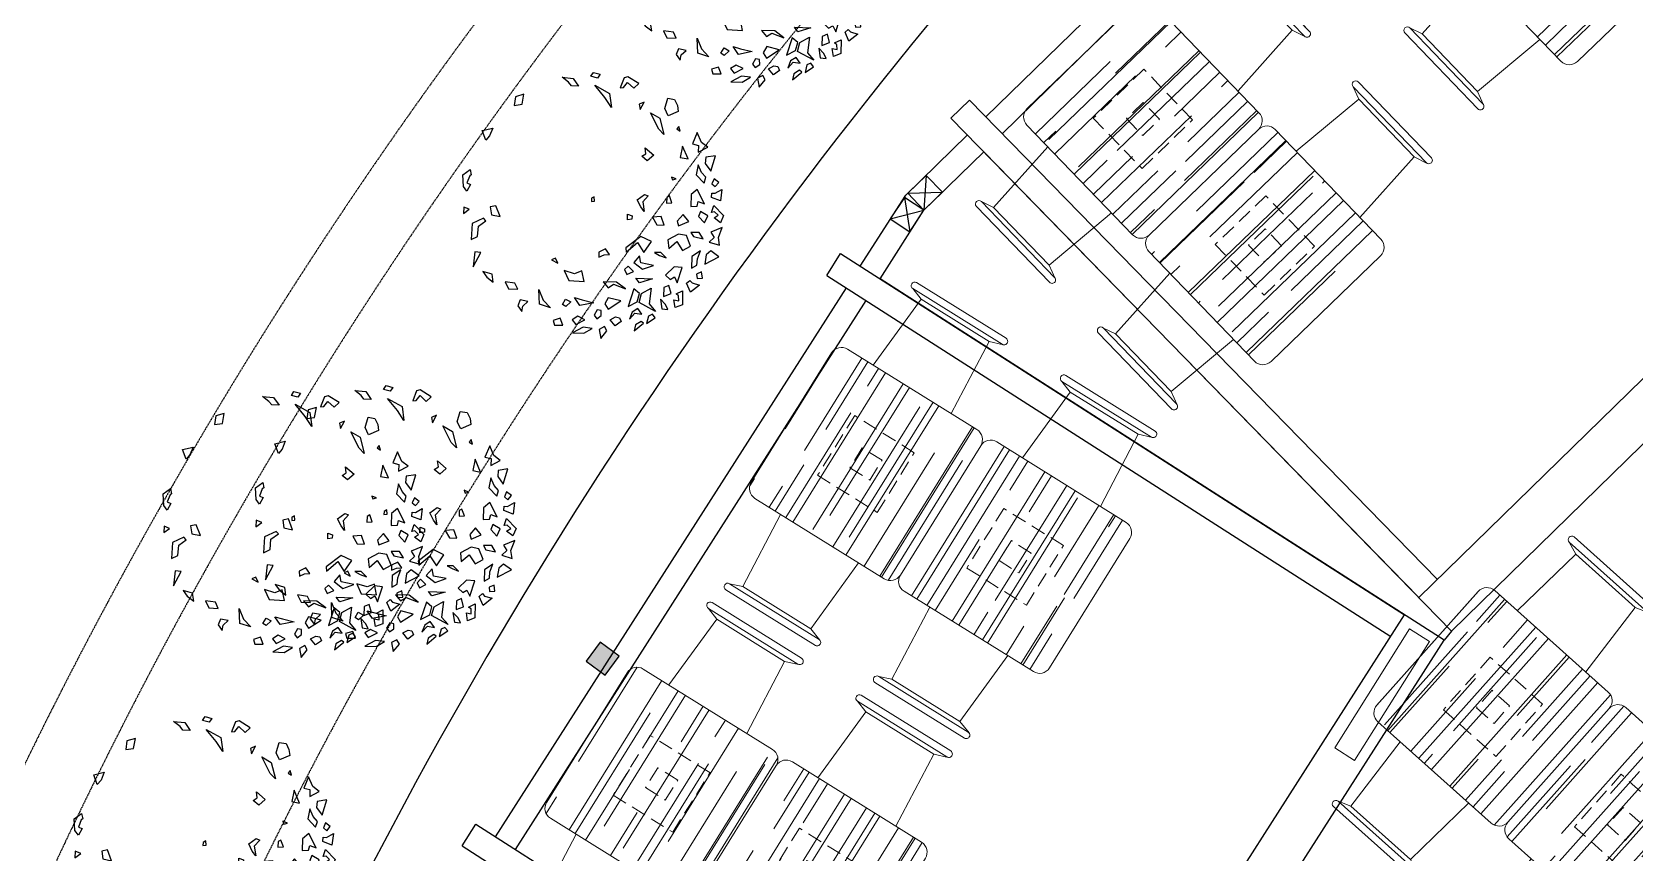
# Model space of a CAD drawing. Header units: millimetres. Extents: x 0 to 45949, y -31098 to 10954.
# Drawn here: x 25304 to 25989, y -6381 to -6030 of the extents above; entities that cross this region are included whole.
import ezdxf
from ezdxf import colors
from ezdxf.entities.mleader import LeaderData, LeaderLine
from ezdxf.enums import TextEntityAlignment as Align
from ezdxf.math import Vec2, Vec3

# ---------------------------------------------------------------- set-up
doc = ezdxf.new("R2010")
doc.units = ezdxf.units.MM
for name, pattern in [('14.022_PLAN_+56.00$0$14.022_A KATLAR$0$DASHED2', [0.375, 0.25, -0.125]), ('14.022_PLAN_+56.00$0$14.022_A KATLAR$0$MITTELLINIE', [0.6000000000000001, 0.5, -0.05, 0, -0.05]), ('ACAD_ISO02W100', [15, 12, -3]), ('FP-M3-B5-GF$0$FP-M3-B5-GF$0$HIDDEN', [9.524999999999995, 6.349999999999998, -3.174999999999998]), ('HIDDEN', [0.38, 0.25, -0.13])]:
    doc.linetypes.add(name, pattern=pattern)
for name, color, linetype in [('14.022_PLAN_+56.00$0$14.022_A KATLAR$0$3-0PN-GLS', 252, 'Continuous'), ('14.022_PLAN_+56.00$0$14.022_A KATLAR$0$Duenn', 252, 'Continuous'), ('14.022_PLAN_+56.00$0$14.022_A KATLAR$0$KAYAR-KAPI-CAM-İZİ', 130, '14.022_PLAN_+56.00$0$14.022_A KATLAR$0$DASHED2'), ('14.022_PLAN_+56.00$0$14.022_A KATLAR$0$Mittellinie', 252, '14.022_PLAN_+56.00$0$14.022_A KATLAR$0$MITTELLINIE'), ('a-pergole-ölçü', 7, 'Continuous'), ('A_IZ_BETONARME', 252, 'HIDDEN'), ('A_ser_olcu', 252, 'Continuous'), ('A绿-1', 94, 'Continuous'), ('TARAMA', 252, 'Continuous')]:
    doc.layers.add(name, color=color, linetype=linetype)
doc.layers.add('A_ALAN_BRUT', color=252, linetype='Continuous', lineweight=9)
doc.layers.add('MOBİLYA TEFRİŞ', color=35, linetype='Continuous', lineweight=15)
doc.styles.get("Standard").update_dxf_attribs({"font": 'arial.ttf'})

# ---------------------------------------------------------------- blocks, each defined once
blk = doc.blocks.new('971')
at = {"layer": '14.022_PLAN_+56.00$0$14.022_A KATLAR$0$3-0PN-GLS'}
blk.add_lwpolyline([(76661.80623069407, 17776.00557692619, -0.3320587523169231), (76661.8541650706, 17776.04135788766), (76758.40404545276, 17776.04134474825, -0.3320587523168907), (76758.45198153843, 17776.00556607669, -0.1451998767449979), (76758.45205626002, 17772.87712571057, -0.3320587523168909), (76758.40412188355, 17772.84134474917), (76661.85424150129, 17772.84135788853, -0.3320587523169245), (76661.8063054156, 17772.87713656012, -0.145199876744998)], format="xyb", close=True, dxfattribs=at)
at = {"layer": '14.022_PLAN_+56.00$0$14.022_A KATLAR$0$Duenn'}
for p, q in [((76662.02910526154, 17776.041362066), (76662.02918169231, 17772.84136206693)), ((76758.2291816925, 17772.84134057079), (76758.22910526172, 17776.04134056988))]:
    blk.add_line(p, q, dxfattribs=at)
at = {"layer": '14.022_PLAN_+56.00$0$14.022_A KATLAR$0$KAYAR-KAPI-CAM-İZİ', "lineweight": 25}
blk.add_point((76662.02914349886, 17774.44862895447), dxfattribs=at)
at = {"layer": '14.022_PLAN_+56.00$0$14.022_A KATLAR$0$Mittellinie'}
blk.add_line((76661.57914347707, 17774.4413513184), (76758.67914347707, 17774.44135131842), dxfattribs=at)
for centre in [(76668.07914347528, 17774.44150656839), (76752.17914347889, 17774.44119606844)]:
    blk.add_circle(centre, 0.45, dxfattribs=at)
blk = doc.blocks.new('taşıycı ayak')
at = {"layer": 'A_ser_olcu', "true_color": 0x1678d4}
h = blk.add_hatch(color=152, dxfattribs=at)
h.dxf.hatch_style = 1
h.paths.add_polyline_path([(102250.7451324561, 58995.88648144994), (102250.7451324561, 58985.88648144994), (102260.7451324561, 58985.88648144994), (102260.7451324561, 58995.88648144994)])
at = {"layer": 'A_ser_olcu', "color": 152, "true_color": 0x1678d4}
blk.add_lwpolyline([(102250.7451324561, 58995.88648144994), (102250.7451324561, 58985.88648144994), (102260.7451324561, 58985.88648144994), (102260.7451324561, 58995.88648144994)], close=True, dxfattribs=at)
blk = doc.blocks.new('xcvb')
at = {"layer": 'MOBİLYA TEFRİŞ', "linetype": 'Continuous'}
h = blk.add_hatch(dxfattribs=at)
h.set_pattern_fill('AR-RROOF', color=256, scale=0.7, angle=90)
h.set_pattern_definition([(90, (0, 0), (-17.77999999999999, 39.116), [266.7, -35.56, 88.89999999999999, -17.78]), (90, (-8.889999999999997, 23.6474), (-23.6474, -17.78), [53.34, -5.867399999999999, 106.68, -13.335]), (90, (-15.113, 8.89), (-11.91259999999999, 92.456), [142.24, -24.892, 71.11999999999999, -17.78])])
edge = h.paths.add_edge_path()
edge.add_arc((12122.84749945183, 1624.038697457756), 5, 180, 270)
edge.add_line((12122.84749945183, 1619.038697457756), (12187.84749945183, 1619.038697457756))
edge.add_arc((12187.84749945183, 1624.038697457756), 5, 270, 360)
edge.add_line((12192.84749945183, 1624.038697457756), (12192.84749945183, 1689.038697457756))
edge.add_arc((12187.84749945183, 1689.038697457756), 5, 0, 90)
edge.add_line((12187.84749945183, 1694.038697457756), (12122.84749945183, 1694.038697457756))
edge.add_arc((12122.84749945183, 1689.038697457756), 5, 90, 180)
edge.add_line((12117.84749945183, 1689.038697457756), (12117.84749945183, 1624.038697457756))
at = {"color": 252, "linetype": 'FP-M3-B5-GF$0$FP-M3-B5-GF$0$HIDDEN'}
for points in [[(12140.36154391376, 1641.538697457756), (12170.36154391376, 1641.538697457756), (12170.36154391376, 1671.538697457756), (12140.36154391376, 1671.538697457756)], [(12150.38027425037, 1651.548073594488), (12160.38027425037, 1651.548073594488), (12160.38027425037, 1661.548073594488), (12150.38027425037, 1661.548073594488)]]:
    blk.add_lwpolyline(points, close=True, dxfattribs=at)
at = {"layer": 'MOBİLYA TEFRİŞ'}
blk.add_lwpolyline([(12117.84749945183, 1624.038697457756, 0.414213562373095), (12122.84749945183, 1619.038697457756), (12187.84749945183, 1619.038697457756, 0.414213562373095), (12192.84749945183, 1624.038697457756), (12192.84749945183, 1689.038697457756, 0.414213562373095), (12187.84749945183, 1694.038697457756), (12122.84749945183, 1694.038697457756, 0.414213562373095), (12117.84749945183, 1689.038697457756)], format="xyb", close=True, dxfattribs=at)
blk = doc.blocks.new('MEŞE+GİYDİRME 75')
at = {"layer": 'MOBİLYA TEFRİŞ', "color": 252}
for p, q in [((19577.7277836683, 2823.686017501672), (19532.7277836683, 2823.686017501672)), ((19532.7277836683, 2823.686017501672), (19577.7277836683, 2823.686017501672)), ((19532.7277836683, 2820.686017501672), (19577.7277836683, 2820.686017501672)), ((19532.7277836683, 2820.686017501672), (19532.7277836683, 2820.686017501672)), ((19538.15904967556, 2818.686017501672), (19532.7277836683, 2820.686017501672)), ((19535.62097111194, 2784.051445854664), (19538.15904967556, 2818.686017501672)), ((19538.15904967556, 2818.686017501672), (19572.29651766103, 2818.686017501672)), ((19572.29651766103, 2818.686017501672), (19578.22540038054, 2820.770963577717)), ((19574.83459622466, 2784.051445854665), (19572.29651766103, 2818.686017501672)), ((19535.62097111194, 2709.051445854665), (19538.15904967556, 2674.416874207657)), ((19574.83459622466, 2709.051445854665), (19572.29651766103, 2674.416874207657)), ((19538.15904967556, 2674.416874207657), (19532.7277836683, 2672.416874207657)), ((19532.7277836683, 2672.416874207657), (19577.7277836683, 2672.416874207657)), ((19532.7277836683, 2672.416874207657), (19532.7277836683, 2672.416874207657)), ((19538.15904967556, 2674.416874207657), (19572.29651766103, 2674.416874207657)), ((19572.29651766103, 2674.416874207657), (19578.22540038054, 2672.331928131612)), ((19577.7277836683, 2669.416874207657), (19532.7277836683, 2669.416874207657)), ((19532.7277836683, 2669.416874207657), (19577.7277836683, 2669.416874207657))]:
    blk.add_line(p, q, dxfattribs=at)
for centre, start, end in [((19532.7277836683, 2822.186017501672), 90, 270), ((19577.7277836683, 2822.186017501672), 270, 90), ((19532.7277836683, 2670.916874207657), 90, 270), ((19577.7277836683, 2670.916874207657), 270, 90)]:
    blk.add_arc(centre, 1.5, start, end, dxfattribs=at)
at = {"color": 1, "linetype": 'ACAD_ISO02W100', "lineweight": 100}
blk.add_blockref('xcvb', (7399.88028421647, 1090.012748396909), dxfattribs=at)
blk = doc.blocks.new('_TagSlot')
at = {"color": 0, "linetype": 'ByBlock', "lineweight": -2, "transparency": 16777216}
for p, q in [((-4, 4), (4, 4)), ((-4, -4), (4, -4))]:
    blk.add_line(p, q, dxfattribs=at)
for centre, start, end in [((-4, 0), 90, 270), ((4, 0), 270, 90)]:
    blk.add_arc(centre, 4, start, end, dxfattribs=at)
at = {"layer": 'MOBİLYA TEFRİŞ', "color": 0, "transparency": 16777216}
blk.add_attdef('TAGNUMBER', text='', height=3, dxfattribs=at).set_placement((0, -1.5), align=Align.CENTER)
blk = doc.blocks.new('fdg')
at = {"layer": 'a-pergole-ölçü', "color": 1}
for p, q in [((30714.28913949756, -11819.49125149122, 0.7000000216066834), (30714.28913949756, -11829.49125149123, 0.7000000216066834)), ((30725.28913949755, -11819.49125149122, 0.7000000216066834), (30714.28913949756, -11819.49125149122, 0.7000000216066834)), ((30725.28913949755, -11819.49125149122, 0.7000000216066834), (30714.28913949756, -11829.49125149123, 0.7000000216066834)), ((30714.28913949756, -11819.49125149122, 0.7000000216066834), (30725.28913949756, -11829.49125149122, 0.7000000216066834)), ((30725.28913949756, -11829.49125149122, 0.7000000216066834), (30725.28913949755, -11819.49125149122, 0.7000000216066834)), ((30714.28913949756, -11829.49125149123, 0.7000000216066834), (30725.28913949756, -11829.49125149122, 0.7000000216066834))]:
    blk.add_line(p, q, dxfattribs=at)
blk = doc.blocks.new('011')
at = {"layer": 'A绿-1', "color": 0}
for p, q in [((-5.440842659852933, 991.1887462901577), (15.04766537802061, 1022.121990965057)), ((15.04766537802061, 1022.121990965057), (67.76774634054163, 1007.897978992623)), ((-233.4399849270121, 983.3385487060259), (-145.2215263192193, 974.6547489183504)), ((-182.3531852353481, 943.765363077815), (-233.4399849270121, 983.3385487060259)), ((-160.1282021785155, 915.5366029160796), (-182.3531852353481, 943.765363077815)), ((-102.9837694318849, 912.5689595050972), (-160.1282021785155, 915.5366029160796)), ((-145.2215263192193, 974.6547489183504), (-102.9837694318849, 912.5689595050972)), ((47.27917163376696, 976.9645646995705), (-5.440842659852933, 991.1887462901577)), ((25.15727937576594, 920.6823826559521), (141.1829252006137, 855.5849709932008)), ((104.0513341316837, 824.695558485073), (25.15727937576594, 920.6823826559521)), ((67.76774634054163, 1007.897978992623), (47.27917163376696, 976.9645646995705)), ((256.4231476786081, 979.2304716446815), (225.4524851836031, 900.4353828600033)), ((225.4524851836031, 900.4353828600033), (251.5229695754242, 903.1836695389502)), ((251.5229695754242, 903.1836695389502), (283.6514856248978, 942.5373417631417)), ((284.7058412969927, 987.6070274134618), (256.4231476786081, 979.2304716446815)), ((283.6514856248978, 942.5373417631417), (332.5262275681016, 897.3360233287312)), ((371.8699091307935, 933.8537515949429), (284.7058412969927, 987.6070274134618)), ((332.5262275681016, 897.3360233287312), (371.8699091307935, 933.8537515949429)), ((-602.1712792683975, 829.3738058972085), (-612.0744391009794, 761.7912268396176)), ((-612.0744391009794, 761.7912268396176), (-550.5058241885272, 770.0800186590495)), ((-536.1780762847629, 848.9190692272896), (-602.1712792683975, 829.3738058972085)), ((-550.5058241885272, 770.0800186590495), (-536.1780762847629, 848.9190692272896)), ((156.2956752803875, 745.6810789671945), (104.0513341316837, 824.695558485073)), ((141.1829252006137, 855.5849709932008), (156.2956752803875, 745.6810789671945)), ((414.2111650788574, 787.2566636851479), (374.2881326935021, 770.4598103715834)), ((374.2881326935021, 770.4598103715834), (382.661507959303, 728.182309848271)), ((382.661507959303, 728.182309848271), (414.2111650788574, 787.2566636851479)), ((577.374584756908, 736.1203280503687), (601.1300308532082, 817.7513807937066)), ((601.1300308532082, 817.7513807937066), (656.0620847551618, 809.1555349618575)), ((656.0620847551618, 809.1555349618575), (678.8660624365439, 761.2060398522663)), ((678.8660624365439, 761.2060398522663), (685.0268892395543, 713.3004035770828)), ((464.2432359384838, 702.61393907827), (539.1886391942389, 660.1610336061858)), ((529.8641347498051, 572.857852938665), (464.2432359384838, 702.61393907827)), ((539.1886391942389, 660.1610336061858), (571.5234058669885, 530.4925984663932)), ((605.1816725596436, 679.7063636052262), (577.374584756908, 736.1203280503687)), ((685.0268892395543, 713.3004035770828), (605.1816725596436, 679.7063636052262)), ((-865.3590016500675, 562.4499127148192), (-782.7228640745743, 581.9512651467703)), ((-836.9730688402778, 486.3153308762703), (-865.3590016500675, 562.4499127148192)), ((-807.0569388914737, 520.0408818606229), (-836.9730688402778, 486.3153308762703)), ((-782.7228640745743, 581.9512651467703), (-807.0569388914737, 520.0408818606229)), ((571.5234058669885, 530.4925984663932), (529.8641347498051, 572.857852938665)), ((688.4999422268593, 594.9761576166966), (672.4357193040196, 575.299111885095)), ((672.4357193040196, 575.299111885095), (699.0852904320345, 558.3268232340051)), ((699.0852904320345, 558.3268232340051), (688.4999422268593, 594.9761576166966)), ((834.4340150886565, 546.0302110078519), (797.0371765935561, 457.1756295871528)), ((868.2510056218598, 468.4137482557562), (834.4340150886565, 546.0302110078519)), ((422.4179451959208, 426.6557233830717), (490.7265511541045, 367.3180773105632)), ((428.5791112352745, 378.7499537699769), (422.4179451959208, 426.6557233830717)), ((719.2014276286936, 439.958548821116), (700.4493946098373, 349.8632993095307)), ((762.5971737648943, 338.4312895121511), (719.2014276286936, 439.958548821116)), ((797.0371765935561, 457.1756295871528), (844.6525115933619, 444.9388637827651)), ((844.6525115933619, 444.9388637827651), (842.6540048587485, 391.2968664445361)), ((842.6540048587485, 391.2968664445361), (918.4204725606251, 430.9043880565368)), ((918.4204725606251, 430.9043880565368), (868.2510056218598, 468.4137482557562)), ((-1019.157868248527, 213.5437860881575), (-960.9589792373008, 255.6459846118087)), ((-960.9589792373008, 255.6459846118087), (-952.585943207785, 213.3686174264512)), ((395.8716344849672, 359.1170031598922), (428.5791112352745, 378.7499537699769)), ((439.743114828656, 322.3800177774028), (395.8716344849672, 359.1170031598922)), ((490.7265511541045, 367.3180773105632), (439.743114828656, 322.3800177774028)), ((700.4493946098373, 349.8632993095307), (762.5971737648943, 338.4312895121511)), ((843.3488770733238, 292.6532480830865), (827.2748887966736, 213.0890737022019)), ((869.9195774163236, 231.66930636693), (843.3488770733238, 292.6532480830865)), ((902.3462479969603, 351.3401107264508), (897.9323111988488, 303.2422870668634)), ((897.9323111988488, 303.2422870668634), (941.133339775668, 242.9072554174272)), ((978.8921690443531, 362.8035186201087), (902.3462479969603, 351.3401107264508)), ((941.133339775668, 242.9072554174272), (978.8921690443531, 362.8035186201087)), ((-1014.051600659266, 120.5685441653986), (-1019.157868248527, 213.5437860881575)), ((-957.485926250054, 137.3217386514225), (-986.8232711938326, 83.87541761730608)), ((-964.2258143465151, 204.9479402563011), (-986.347639935615, 148.6659278308362)), ((-986.347639935615, 148.6659278308362), (-957.485926250054, 137.3217386514225)), ((-952.585943207785, 213.3686174264512), (-964.2258143465151, 204.9479402563011)), ((667.3697166364291, 180.9287629426472), (631.2924473158782, 195.1090494186283)), ((631.2924473158782, 195.1090494186283), (639.086827957246, 172.552283843168)), ((639.086827957246, 172.552283843168), (667.3697166364291, 180.9287629426472)), ((827.2748887966736, 213.0890737022019), (889.5214334920165, 147.8596569203219)), ((903.4586857326212, 193.5104605775705), (869.9195774163236, 231.66930636693)), ((889.5214334920165, 147.8596569203219), (903.4586857326212, 193.5104605775705)), ((967.7040401186096, 181.9233137012343), (951.3514607638353, 141.8164474355217)), ((951.3514607638353, 141.8164474355217), (977.6437396468245, 120.2897471655378)), ((1005.934422315273, 152.4052805208994), (967.7040401186096, 181.9233137012343)), ((977.6437396468245, 120.2897471655378), (1005.934422315273, 152.4052805208994)), ((-986.8232711938326, 83.87541761730608), (-1014.051600659266, 120.5685441653986)), ((-0.9359253415022977, 27.75362535876775), (-2.569464667758439, 2.404592296959891)), ((-2.569464667758439, 2.404592296959891), (23.50116154295392, 5.153214878770086)), ((20.13149555062409, 38.96622597266105), (-0.9359253415022977, 27.75362535876775)), ((23.50116154295392, 5.153214878770086), (20.13149555062409, 38.96622597266105)), ((360.7862681191182, 15.5321799546), (418.9851371296099, 57.63432759283023)), ((388.5932816403219, -40.88147526765533), (360.7862681191182, 15.5321799546)), ((447.8468508151709, 46.29013841341293), (404.0785842202022, -1.484003811085131)), ((418.9851371296099, 57.63432759283023), (447.8468508151709, 46.29013841341293)), ((593.2097755040159, 34.63878002378624), (592.1552496246877, -10.43074081470331)), ((614.2771285489434, 45.85140730526837), (593.2097755040159, 34.63878002378624)), ((634.868877003144, -7.726407779533474), (614.2771285489434, 45.85140730526837)), ((785.6034271827084, 56.40781161170162), (783.8833285743021, -36.69146109635403)), ((835.2166571135749, 97.81347943953006), (785.6034271827084, 56.40781161170162)), ((833.7746170070604, -34.74345993838506), (843.0194509875146, 2.266608849153272)), ((893.0497071963619, -15.51413062696156), (835.2166571135749, 97.81347943953006)), ((843.0194509875146, 2.266608849153272), (893.0497071963619, -15.51413062696156)), ((947.3544472945505, 34.53245275904555), (949.4918618031661, 68.44555680687336)), ((1018.846328157873, 6.312887796018913), (947.3544472945505, 34.53245275904555)), ((949.4918618031661, 68.44555680687336), (975.6453358613071, 66.64751354019972)), ((975.6453358613071, 66.64751354019972), (1030.089559256914, 96.96517324708111)), ((1030.089559256914, 96.96517324708111), (1018.846328157873, 6.312887796018913)), ((-1011.632937267714, -42.8253741115077), (-1014.899705707969, -93.52324884891277)), ((-1014.899705707969, -93.52324884891277), (-968.3404515484581, -59.8416245461558)), ((-968.3404515484581, -59.8416245461558), (-1011.632937267714, -42.8253741115077)), ((-757.5632184970309, -32.22673023065727), (-802.4891551053734, -40.55958678285242)), ((-802.4891551053734, -40.55958678285242), (-793.5371244513663, -102.5576889160511)), ((-793.5371244513663, -102.5576889160511), (-724.1738926104154, -116.8255597228926)), ((-724.1738926104154, -116.8255597228926), (-757.5632184970309, -32.22673023065727)), ((282.2017655831878, -142.014206627653), (283.2563981328276, -96.94441440010269)), ((283.2563981328276, -96.94441440010269), (319.3336674533784, -111.1247008760838)), ((319.3336674533784, -111.1247008760838), (317.7000602799235, -136.473707270361)), ((415.8215557705262, -77.57474259881565), (388.5932816403219, -40.88147526765533)), ((404.0785842202022, -1.484003811085131), (415.8215557705262, -77.57474259881565)), ((550.1235676648794, -117.3671072011275), (481.3393437822233, -122.8199374185351)), ((481.3393437822233, -122.8199374185351), (516.3620805565151, -182.0697616948346)), ((573.5065333038219, -185.0373542203888), (550.1235676648794, -117.3671072011275)), ((592.1552496246877, -10.43074081470331), (634.868877003144, -7.726407779533474)), ((723.1906026948709, -100.921199479686), (677.210079259472, -154.3232337238951)), ((767.6405828091083, -157.3786841833498), (723.1906026948709, -100.921199479686)), ((783.8833285743021, -36.69146109635403), (833.7746170070604, -34.74345993838506)), ((860.2058836667566, -75.9988499570245), (843.8533509802073, -116.1055974900519)), ((843.8533509802073, -116.1055974900519), (891.7465452504694, -167.7995404282447)), ((917.4827367429389, -110.4113302255646), (860.2058836667566, -75.9988499570245)), ((891.7465452504694, -167.7995404282447), (917.4827367429389, -110.4113302255646)), ((948.1886531890486, -83.83997172714953), (966.8174985455116, -29.54853968424868)), ((971.9267667985405, -80.09416241131112), (948.1886531890486, -83.83997172714953)), ((966.8174985455116, -29.54853968424868), (1043.418335093127, -108.313526189173)), ((967.5123240918037, -128.1922767783799), (1000.634589082096, -107.1647480091051)), ((1000.634589082096, -107.1647480091051), (971.9267667985405, -80.09416241131112)), ((1043.418335093127, -108.313526189173), (1017.681980649417, -165.701652761134)), ((-946.0122747434652, -172.5815632003141), (-954.1787899389747, -299.3262137635393)), ((-854.5271506446297, -130.5672519635737), (-946.0122747434652, -172.5815632003141)), ((-902.6165952761658, -274.1089921273742), (-895.5044030073914, -192.433844262574)), ((-895.5044030073914, -192.433844262574), (-837.3054110470111, -150.331882026032)), ((-837.3054110470111, -150.331882026032), (-854.5271506446297, -130.5672519635737)), ((317.7000602799235, -136.473707270361), (282.2017655831878, -142.014206627653)), ((516.3620805565151, -182.0697616948346), (573.5065333038219, -185.0373542203888)), ((677.210079259472, -154.3232337238951), (687.7955617482658, -190.97272467312)), ((687.7955617482658, -190.97272467312), (767.6405828091083, -157.3786841833498)), ((784.3867438168963, -241.9336904610464), (804.3997339336784, -275.7906676488419)), ((850.9589480918366, -242.109145116985), (784.3867438168963, -241.9336904610464)), ((880.9783251238405, -292.8946369305413), (850.9589480918366, -242.109145116985)), ((1032.874297839648, -203.1499949530844), (943.6015245844028, -239.5361750086413)), ((943.6015245844028, -239.5361750086413), (968.6178224416799, -281.8576169612934)), ((1017.681980649417, -165.701652761134), (967.5123240918037, -128.1922767783799)), ((1001.903637344658, -281.9450786492453), (1032.874297839648, -203.1499949530844)), ((-954.1787899389747, -299.3262137635393), (-902.6165952761658, -274.1089921273742)), ((108.2868351240177, -372.5518722614506), (56.7245071232901, -397.7694331338644)), ((140.5184443289763, -417.7095348140392), (108.2868351240177, -372.5518722614506)), ((388.3241425484302, -274.6940761655824), (269.7139494012226, -364.5262697285507)), ((269.7139494012226, -364.5262697285507), (273.0837419714662, -398.3395068146201)), ((273.0837419714662, -398.3395068146201), (361.199006831157, -322.5121281099127)), ((361.199006831157, -322.5121281099127), (413.4433535862481, -401.5264140088111)), ((472.6969047604944, -314.3548461246537), (388.3241425484302, -274.6940761655824)), ((413.4433535862481, -401.5264140088111), (472.6969047604944, -314.3548461246537)), ((687.31971125782, -255.7627962360821), (603.0501361269853, -300.6132217312625)), ((603.0501361269853, -300.6132217312625), (609.7899175531347, -368.2396947251545)), ((609.7899175531347, -368.2396947251545), (672.4131650152849, -314.8811106782196)), ((672.4131650152849, -314.8811106782196), (719.6545342114987, -385.4315863957163)), ((749.4674770790734, -267.1948399571047), (687.31971125782, -255.7627962360821)), ((719.6545342114987, -385.4315863957163), (782.8567762981402, -351.7937372965898)), ((782.8567762981402, -351.7937372965898), (749.4674770790734, -267.1948399571047)), ((804.3997339336784, -275.7906676488419), (880.9783251238405, -292.8946369305413)), ((968.6178224416799, -281.8576169612934), (929.273831349099, -318.3750864900176)), ((929.273831349099, -318.3750864900176), (1010.855782281607, -343.9433882344747)), ((1010.855782281607, -343.9433882344747), (1001.903637344658, -281.9450786492453)), ((-925.2140521235415, -395.1815147664202), (-938.3840833456488, -513.4617322742924)), ((-938.3840833456488, -513.4617322742924), (-877.4971479512751, -400.9412270214598)), ((-877.4971479512751, -400.9412270214598), (-925.2140521235415, -395.1815147664202)), ((-286.6182656066376, -444.7540644931323), (-317.1131657194928, -458.7584987803348)), ((-317.1131657194928, -458.7584987803348), (-268.8175473106676, -484.2390315984958)), ((-268.8175473106676, -484.2390315984958), (-286.6182656066376, -444.7540644931323)), ((56.7245071232901, -397.7694331338644), (57.88215713598765, -437.2107696916137)), ((57.88215713598765, -437.2107696916137), (97.80478361604037, -420.4139526582876)), ((97.80478361604037, -420.4139526582876), (140.5184443289763, -417.7095348140392)), ((378.5240068457206, -426.7877670466332), (332.543644361489, -480.189890010126)), ((332.543644361489, -480.189890010126), (403.0645624953322, -533.8995032799794)), ((389.688246726233, -483.1576000900677), (378.5240068457206, -426.7877670466332)), ((490.1251651921193, -503.14149393568), (389.688246726233, -483.1576000900677)), ((403.0645624953322, -533.8995032799794), (490.1251651921193, -503.14149393568)), ((546.5875125153107, -401.8774601935074), (496.6584657855565, -401.7458474101404)), ((496.6584657855565, -401.7458474101404), (537.738742278365, -424.3903669345673)), ((537.738742278365, -424.3903669345673), (588.2469532506657, -444.242781334724)), ((588.2469532506657, -444.242781334724), (546.5875125153107, -401.8774601935074)), ((792.3874556734809, -433.5124580015618), (790.2784401950776, -523.6519055837634)), ((790.2784401950776, -523.6519055837634), (832.4132759016356, -501.2268194606695)), ((860.0138799259439, -388.6181736720318), (792.3874556734809, -433.5124580015618)), ((832.4132759016356, -501.2268194606695), (835.6797717745649, -450.5286417672542)), ((835.6797717745649, -450.5286417672542), (860.0138799259439, -388.6181736720318)), ((906.0975361616584, -419.7269747737701), (893.9820241519483, -492.9376884049743)), ((893.9820241519483, -492.9376884049743), (1005.460862781678, -434.8580514264613)), ((943.2291684102966, -388.8376567804844), (906.0975361616584, -419.7269747737701)), ((1005.460862781678, -434.8580514264613), (943.2291684102966, -388.8376567804844)), ((-786.8602985191974, -573.0186421300314), (-861.2265375323477, -550.2865382746968)), ((-861.2265375323477, -550.2865382746968), (-828.9952675636741, -595.4440674894358)), ((-828.9952675636741, -595.4440674894358), (-777.9081649160362, -635.0169805503465)), ((-777.9081649160362, -635.0169805503465), (-786.8602985191974, -573.0186421300314)), ((-606.4749696254148, -643.9196744962173), (-685.265693760477, -632.4442784386556)), ((-685.265693760477, -632.4442784386556), (-657.4584059508052, -688.8577340293778)), ((-135.5700759008178, -569.1013029438691), (-217.1520062434138, -543.5330484568112)), ((-217.1520062434138, -543.5330484568112), (-181.5504553468782, -622.5034192404673)), ((-181.5504553468782, -622.5034192404673), (-60.04601725685643, -631.2748100258905)), ((-76.79242855223129, -546.7199423172206), (-135.5700759008178, -569.1013029438691)), ((-60.04601725685643, -631.2748100258905), (-76.79242855223129, -546.7199423172206)), ((196.8146024087328, -634.7689045703701), (89.74118960130727, -631.6694787578708)), ((89.74118960130727, -631.6694787578708), (129.1880152049707, -679.6631052691228)), ((288.1967023776961, -508.2434815101151), (260.4928083229461, -536.3406955574465)), ((260.4928083229461, -536.3406955574465), (278.2932033087709, -575.8259272298419)), ((278.2932033087709, -575.8259272298419), (329.855803876766, -550.6086693134857)), ((329.855803876766, -550.6086693134857), (288.1967023776961, -508.2434815101151)), ((350.4477419497562, -604.1865001818078), (481.3795887031592, -610.1655791692137)), ((377.6759017970762, -640.8795600609446), (350.4477419497562, -604.1865001818078)), ((481.3795887031592, -610.1655791692137), (377.6759017970762, -640.8795600609446)), ((652.131104475644, -514.8365596816766), (585.0835118963732, -579.4514953282851)), ((585.0835118963732, -579.4514953282851), (621.739369936171, -613.3525530323168)), ((621.739369936171, -613.3525530323168), (654.4465074501932, -593.7194690842734)), ((716.4910928572062, -520.6403003892301), (652.131104475644, -514.8365596816766)), ((654.4465074501932, -593.7194690842734), (677.2502488444443, -641.6690671430697)), ((677.2502488444443, -641.6690671430697), (716.4910928572062, -520.6403003892301)), ((751.0378991383477, -644.6803997702955), (776.5295839665341, -622.2114548127865)), ((776.5295839665341, -622.2114548127865), (793.7515598512255, -641.9759819260435)), ((869.6478559985408, -554.8483091564813), (829.7252295184298, -571.6451261897964)), ((829.7252295184298, -571.6451261897964), (833.0951917068451, -605.4584299448725)), ((833.0951917068451, -605.4584299448725), (875.8087494705687, -602.7537758135659)), ((875.8087494705687, -602.7537758135659), (869.6478559985408, -554.8483091564813)), ((-657.4584059508052, -688.8577340293778), (-583.6709895874374, -691.8695621772276)), ((-583.6709895874374, -691.8695621772276), (-606.4749696254148, -643.9196744962173)), ((-413.7675461183535, -810.6321527520595), (-417.2405809654738, -692.3081097442591)), ((-417.2405809654738, -692.3081097442591), (-383.8514937225846, -776.9066496142659)), ((-92.546870223945, -819.9300146716705), (-134.7847967293928, -757.844158589458)), ((-134.7847967293928, -757.844158589458), (-74.84932974993717, -774.9042011895508)), ((131.5034848484793, -758.5458450536171), (104.3785187493195, -806.3639636668995)), ((129.1880152049707, -679.6631052691228), (173.5351934759528, -651.6094108199395)), ((229.7285999930464, -784.1579717088716), (131.5034848484793, -758.5458450536171)), ((173.5351934759528, -651.6094108199395), (267.3358901675674, -688.4780756547552)), ((267.3358901675674, -688.4780756547552), (196.8146024087328, -634.7689045703701)), ((333.9076152013731, -688.6537531708709), (288.0306827523164, -826.5669516775924)), ((377.7790955451201, -725.3907385533603), (333.9076152013731, -688.6537531708709)), ((360.6602771282778, -790.1369840273182), (377.7790955451201, -725.3907385533603)), ((375.0912187800859, -795.8091119514975), (394.4219071871485, -725.4344640498603)), ((394.4219071871485, -725.4344640498603), (469.2640500259004, -683.3763606476314)), ((469.2640500259004, -683.3763606476314), (453.8819125264999, -807.285083532388)), ((571.3345889989869, -678.0112141754253), (568.6468818521244, -748.4296542424636)), ((568.6468818521244, -748.4296542424636), (627.4243958627922, -726.0486328521292)), ((611.2572154789814, -661.2143971420992), (571.3345889989869, -678.0112141754253)), ((627.4243958627922, -726.0486328521292), (611.2572154789814, -661.2143971420992)), ((667.9257444000104, -728.9722478105905), (719.4883449680055, -703.7549898942343)), ((687.3600324603613, -743.1087421211269), (667.9257444000104, -728.9722478105905)), ((688.5176824730006, -782.5500786789125), (687.3600324603613, -743.1087421211269)), ((719.4883449680055, -703.7549898942343), (717.9579848778667, -813.6150390863841)), ((781.6358515557949, -715.186696735549), (751.0378991383477, -644.6803997702955)), ((853.6867905435502, -659.036127475294), (781.6358515557949, -715.186696735549)), ((793.7515598512255, -641.9759819260435), (853.6867905435502, -659.036127475294)), ((-566.9246303558466, -776.4242135994828), (-584.6222374987556, -821.4501966997559)), ((-584.6222374987556, -821.4501966997559), (-552.3908160520368, -866.6075896308103)), ((-504.776968755119, -787.8563730143214), (-566.9246303558466, -776.4242135994828)), ((-552.3908160520368, -866.6075896308103), (-544.120702381595, -824.373884994071)), ((-544.120702381595, -824.373884994071), (-504.776968755119, -787.8563730143214)), ((-324.9703303514398, -839.0365941510463), (-413.7675461183535, -810.6321527520595)), ((-383.8514937225846, -776.9066496142659), (-324.9703303514398, -839.0365941510463)), ((-230.6943392812391, -811.1150080058433), (-205.7813461215119, -768.9250555331819)), ((-204.0449377713958, -828.0872299879848), (-230.6943392812391, -811.1150080058433)), ((-205.7813461215119, -768.9250555331819), (-164.7010696287034, -791.5695750576087)), ((-164.7010696287034, -791.5695750576087), (-204.0449377713958, -828.0872299879848)), ((16.15982385439565, -797.680266828429), (-92.546870223945, -819.9300146716705)), ((-74.84932974993717, -774.9042011895508), (16.15982385439565, -797.680266828429)), ((43.96714794426225, -854.0941283243665), (19.05428812239552, -896.2837415607173)), ((75.04107085632859, -859.8100484139541), (43.96714794426225, -854.0941283243665)), ((76.19878753792727, -899.2512153535899), (75.04107085632859, -859.8100484139541)), ((104.3785187493195, -806.3639636668995), (129.3946027079946, -848.6849533996065)), ((129.3946027079946, -848.6849533996065), (229.7285999930464, -784.1579717088716)), ((288.0306827523164, -826.5669516775924), (360.6602771282778, -790.1369840273182)), ((320.2621890081209, -871.7243779431155), (298.1402300811023, -928.0067296048437)), ((298.1402300811023, -928.0067296048437), (341.9083470586338, -880.2324698259581)), ((364.6092339411261, -843.6710227301919), (320.2621890081209, -871.7243779431155)), ((341.9083470586338, -880.2324698259581), (396.8407401969307, -888.8284489957259)), ((396.8407401969307, -888.8284489957259), (364.6092339411261, -843.6710227301919)), ((505.5475009441725, -866.57853153428), (375.0912187800859, -795.8091119514975)), ((453.8819125264999, -807.285083532388), (505.5475009441725, -866.57853153428)), ((584.8138926177635, -813.2638232835307), (543.1546577807167, -770.8989747164742)), ((543.1546577807167, -770.8989747164742), (554.8978256167611, -846.9897123258561)), ((554.8978256167611, -846.9897123258561), (602.6147964579286, -852.7492549627859)), ((602.6147964579286, -852.7492549627859), (584.8138926177635, -813.2638232835307)), ((659.1801679110504, -835.996333044066), (650.2282039260608, -773.9980612927102)), ((650.2282039260608, -773.9980612927102), (688.5176824730006, -782.5500786789125)), ((717.9579848778667, -813.6150390863841), (659.1801679110504, -835.996333044066)), ((-248.8675472937757, -920.9309257963214), (-305.4332386647584, -937.6841136154544)), ((-305.4332386647584, -937.6841136154544), (-294.8478734977543, -974.3334546650331)), ((-294.8478734977543, -974.3334546650331), (-228.2756092207273, -974.5087566646434)), ((-228.2756092207273, -974.5087566646434), (-248.8675472937757, -920.9309257963214)), ((-109.0865243981243, -904.3970617624218), (-153.4336360001471, -932.4505865934552)), ((-153.4336360001471, -932.4505865934552), (-126.2054761528852, -969.143646472643)), ((-68.4820487818215, -991.8320248314667), (-152.7517868638388, -1036.682366695823)), ((-126.2054761528852, -969.143646472643), (-53.57547587173758, -932.7136425420758)), ((-53.57547587173758, -932.7136425420758), (-109.0865243981243, -904.3970617624218)), ((3.093222667404916, -1000.471559879523), (-68.4820487818215, -991.8320248314667)), ((-62.32122197881108, -1039.73766110665), (3.093222667404916, -1000.471559879523)), ((19.05428812239552, -896.2837415607173), (41.27920451032696, -924.5126713406062)), ((41.27920451032696, -924.5126713406062), (76.19878753792727, -899.2512153535899)), ((100.160518181161, -986.6422833080287), (58.02537951857084, -1009.067641998481)), ((58.02537951857084, -1009.067641998481), (71.98075658112066, -1079.530110518037)), ((120.1732920115464, -1020.499312559543), (100.160518181161, -986.6422833080287)), ((146.1407777162385, -933.2399240574232), (188.2755467538373, -910.8150075524827)), ((185.5876033198438, -981.2335505687224), (146.1407777162385, -933.2399240574232)), ((232.1468574794126, -947.5519262659727), (185.5876033198438, -981.2335505687224)), ((188.2755467538373, -910.8150075524827), (219.3494696658454, -916.5309276420703)), ((219.3494696658454, -916.5309276420703), (232.1468574794126, -947.5519262659727)), ((336.5326298089349, -1021.069622527415), (410.7958446920966, -959.2906145592642)), ((347.0145479789353, -973.2078813668741), (336.5326298089349, -1021.069622527415)), ((391.3619321482256, -945.1546594918545), (347.0145479789353, -973.2078813668741)), ((410.7958446920966, -959.2906145592642), (391.3619321482256, -945.1546594918545)), ((449.5608211594517, -903.0524609681597), (434.6544178674812, -962.170909926499)), ((434.6544178674812, -962.170909926499), (502.2810717401444, -917.2765396095856)), ((480.0557494470268, -889.0476461099388), (449.5608211594517, -903.0524609681597)), ((502.2810717401444, -917.2765396095856), (480.0557494470268, -889.0476461099388)), ((-152.7517868638388, -1036.682366695823), (-62.32122197881108, -1039.73766110665)), ((71.98075658112066, -1079.530110518037), (120.1732920115464, -1020.499312559543))]:
    blk.add_line(p, q, dxfattribs=at)
blk = doc.blocks.new('defgbh')
at = {"layer": 'MOBİLYA TEFRİŞ'}
ml = blk.add_multileader_block('Standard', dxfattribs=at)
ml.set_content('_TagSlot', color=30, scale=1.5)
ml.set_attribute('TAGNUMBER', 'MH-20', width=0)
ml.set_leader_properties()
ml.build(insert=Vec2(0, 0))
ml.multileader.update_dxf_attribs({"leader_type": 0})
ctx = ml.context
ctx.base_point, ctx.plane_origin = Vec3(22484.11334566828, 4116.360959247737), Vec3(22496.11334566828, 4116.360959247737)
notes = []
notes.append((ctx, [(0, (0, 0, 0), (0, 0), (1, 0), 1, [])]))
ctx.block.insert = Vec3(22496.11334566828, 4116.360959247737)
for ctx, leaders in notes:
    for number, flags, end, landing, length, lines in leaders:
        leader = LeaderData()
        leader.index, (leader.has_last_leader_line, leader.has_dogleg_vector, leader.attachment_direction) = number, flags
        leader.last_leader_point, leader.dogleg_vector, leader.dogleg_length = Vec3(end), Vec3(landing), length
        for number, points, colour, breaks in lines:
            line = LeaderLine()
            line.index, line.vertices, line.color, line.breaks = number, Vec3.list(points), colors.encode_raw_color(colour), breaks
            leader.lines.append(line)
        ctx.leaders.append(leader)

msp = doc.modelspace()

# ---------------------------------------------------------------- linework, layer by layer
at = {"color": 114, "linetype": 'Continuous', "true_color": 0x139b48}
for p, q in [((25711.64526975852, -6066.349116207972, 0.7000000216066834), (25910.49333103688, -5872.072384390058, 0.7000000216066834)), ((25718.63364140665, -6073.501924167625, 0.7000000216066834), (25917.48170268501, -5879.225192349715, 0.7000000216066834)), ((25696.78880935477, -6066.883517061267, 0.7000000216066834), (25704.6568981104, -6059.196308248329, 0.7000000216066834)), ((25704.65689811038, -6059.196308248322, 0.7000000216066834), (25904.52432724684, -6263.766615894356, 0.7000000216066834)), ((25696.78880935477, -6066.883517061267, 0.7000000216066834), (25896.65623849121, -6271.453824707287, 0.7000000216066834)), ((25643.71645298571, -6133.935888800208, 0.7000000216066834), (25649.64455021138, -6124.669947764172, 0.7000000216066834)), ((25649.64455021138, -6124.669947764176, 0.7000000216066834), (25890.55901714819, -6278.800475630911, 0.7000000216066834)), ((25643.71645298573, -6133.935888800212, 0.7000000216066834), (25884.63091992255, -6288.066416666947, 0.7000000216066834)), ((25502.32085131575, -6373.500668825085, 0.7000000216066834), (25652.14003574575, -6139.325068096243, 0.7000000216066834)), ((25510.74443407577, -6378.889848121122, 0.7000000216066834), (25660.56361850577, -6144.714247392278, 0.7000000216066834)), ((25487.96917133005, -6377.377430565055, 0.7000000216066834), (25493.89726855568, -6368.111489529027, 0.7000000216066834)), ((25493.89726855571, -6368.111489529041, 0.7000000216066834), (25734.81173549264, -6522.242017395876, 0.7000000216066834)), ((25487.96917133007, -6377.377430565071, 0.7000000216066834), (25728.883638267, -6531.50795843191, 0.7000000216066834))]:
    msp.add_line(p, q, dxfattribs=at)
at = {"color": 6, "linetype": 'Continuous'}
for p, q in [((25896.6562384912, -6271.45382470732, 0.7000000216066834), (26111.24047728081, -6061.802675263518, 0.7000000216066834)), ((25910.6329817875, -6285.75944062662, 0.7000000216066834), (26125.21722057701, -6076.108291182818, 0.7000000216066834)), ((25728.883638267, -6531.507958431919, 0.7000000216066834), (25890.55901714819, -6278.800475630918, 0.7000000216066834)), ((25745.7308037871, -6542.28631702402, 0.7000000216066834), (25907.40618266829, -6289.578834223021, 0.7000000216066834))]:
    msp.add_line(p, q, dxfattribs=at)
at = {"color": 251, "true_color": 0x636466}
msp.add_arc((27272.06929115415, -7334.540587023537, 1.113949565478833e-06), 2054.862434885891, 118.4397890390444, 155.1374494297721, dxfattribs=at)
at = {"layer": 'a-pergole-ölçü', "color": 114, "true_color": 0x139b48}
for p in [(25703.7771810029, -6074.036325020914, 0.7000000216066834), (25658.0681329713, -6130.059127060218, 0.7000000216066834)]:
    msp.add_line(p, (25677.46013084491, -6099.748371006715, 0.7000000216066834), dxfattribs=at)
at = {"layer": 'A_ALAN_BRUT', "color": 3}
msp.add_lwpolyline([(25860.67747094225, -6335.603733452392), (25892.64001754381, -6284.825828663537), (25901.10300167527, -6290.152919763828), (25869.14045507375, -6340.930824552657)], close=True, dxfattribs=at)
at = {"layer": 'A_IZ_BETONARME'}
for points in [[(25128.50743414536, -7580.228758265202, -0.2773215266501558), (25865.49151142438, -5644.300862246624)], [(25238.30407175745, -7574.411815693065, -0.01565404014319032), (25232.50816827923, -7535.826379246673, -0.0063783925950166), (25209.03542086177, -7313.168636133732, -0.0348096743846583), (25207.01545699487, -7224.139661029583, 0.0049894403676385), (25212.12670477188, -7085.789562369782, -0.0345797718280849), (25249.48114848306, -6825.829090409863, -0.0291171484870425), (25308.50128982553, -6612.628298836533, -0.011385228898706), (25338.26884201229, -6531.345563390421, -0.0211883707494186), (25403.37595034374, -6384.049069131854, -0.0211883707482097), (25480.71652101464, -6242.791754615349, -0.0062923793056275), (25505.96444080465, -6202.150386363011, -0.0433443740937254), (25706.38925497195, -5941.280984869061, -0.0433443740958225), (25948.78775624326, -5718.871638502131, -0.0131245003170965), (25987.15494790656, -5690.924726988955), (25987.15494790656, -5674.3008622463), (25875.91164806922, -5674.300862246329, 0.2764259505361652), (25158.70218605355, -7578.629063213972, 0.2764259505361652)]]:
    msp.add_lwpolyline(points, format="xyb", dxfattribs=at)
at = {"layer": 'TARAMA', "color": 3, "elevation": 0.7000000216066834}
msp.add_lwpolyline([(25910.6329817875, -6285.759440626616), (25907.40618266829, -6289.578834223017), (25666.49171573136, -6135.448306356209), (25685.26701627911, -6106.101482040141), (25710.76555265102, -6081.189132980571)], close=True, dxfattribs=at)

# ---------------------------------------------------------------- block references
at = {"color": 253}
for p, rotation in [((8682.085733855287, 8242.603765456637), 309.9530933489498), ((16656.29399352914, 8242.603765456637), 309.9530933489498), ((6024.385458678276, 4361.113138114066), 321.3153757973455), ((13998.59371835212, 4361.113138114066), 321.3153757973455)]:
    msp.add_blockref('defgbh', p, dxfattribs=dict(at, rotation=rotation))
at = {"rotation": 49.63252801009094}
msp.add_blockref('971', (-10122.48841119179, -76350.69090293747), dxfattribs=at)
at = {"layer": 'a-pergole-ölçü', "color": 1}
for p, rotation in [((-4626.198716990595, -18932.61565053507), 43.99999999999989), ((-969.9709576088317, -25431.69447502009), 56.99999999999991)]:
    msp.add_blockref('fdg', p, dxfattribs=dict(at, rotation=rotation))
at = {"layer": 'A_ser_olcu', "color": 3, "rotation": 53.24247036046305}
msp.add_blockref('taşıycı ayak', (11617.16147789456, -123524.1822914525), dxfattribs=at)
at = {"layer": 'A绿-1', "xscale": 0.05399999999999999, "yscale": 0.05399999999999999, "zscale": 0.05399999999999999}
for p in [(25610.97588326603, -5995.361571796329), (25543.33346313805, -6102.519573238165), (25415.34903931338, -6238.672562288852), (25454.7241964504, -6236.159477994748), (25377.3836257795, -6377.416792511252)]:
    msp.add_blockref('011', p, dxfattribs=at)
at = {"layer": 'MOBİLYA TEFRİŞ'}
for p, rotation in [((10407.68475842403, 6173.335124804866, 0.7000000216066834), 313.9724240961802), ((10224.73172098423, 6099.266201147963, 0.7000000216067116), 313.9724240961802), ((10276.80512688749, 6045.290647443811, 0.7000000216067116), 313.9724240961802), ((7602.076225941217, 1775.861414320814, 0.7000000216066834), 328.1370876494129), ((7665.774743593985, 1736.269763068625, 0.7000000216066834), 328.1370876494129), ((9511.259854778102, 4656.038746824037), 318.2439723108818), ((7514.750715041931, 1639.366852215204, 0.7000000216066833), 328.1370876494129), ((9567.208903639003, 4606.091735586169), 318.2439723108818), ((7578.4492326947, 1599.775200963015, 0.7000000216066833), 328.1370876494129)]:
    msp.add_blockref('MEŞE+GİYDİRME 75', p, dxfattribs=dict(at, rotation=rotation))

# ---------------------------------------------------------------- leaders
ml = msp.add_multileader_block('Standard', dxfattribs=at)
ml.set_content('_TagSlot', color=30, scale=1.5)
ml.set_attribute('TAGNUMBER', 'MH-20', width=0)
ml.set_leader_properties()
ml.build(insert=Vec2(0, 0))
ml.multileader.update_dxf_attribs({"leader_type": 0})
ctx = ml.context
ctx.base_point, ctx.plane_origin, ctx.plane_x_axis, ctx.plane_y_axis = Vec3(26478.78115671273, -6732.544332530284), Vec3(26490.78115473488, -6732.537442791883), Vec3(0.9999998351788226, 0.0005741448666616021), Vec3(-0.0005741448666616021, 0.9999998351788226)
notes = []
notes.append((ctx, [(0, (0, 0, 0), (0, 0), (1, 0), 1, [])]))
ctx.block.insert, ctx.block.rotation = Vec3(26490.78115473488, -6732.537442791883), 0.0005741448982053485
ml = msp.add_multileader_block('Standard', dxfattribs=at)
ml.set_content('_TagSlot', color=30, scale=1.5)
ml.set_attribute('TAGNUMBER', 'MH-20', width=0)
ml.set_leader_properties()
ml.build(insert=Vec2(0, 0))
ml.multileader.update_dxf_attribs({"leader_type": 0})
ctx = ml.context
ctx.base_point, ctx.plane_origin, ctx.plane_x_axis, ctx.plane_y_axis = Vec3(26293.37700624678, -6734.977642696402), Vec3(26305.37700426892, -6734.970752958001), Vec3(0.9999998351788226, 0.0005741448666616021), Vec3(-0.0005741448666616021, 0.9999998351788226)
notes.append((ctx, [(0, (0, 0, 0), (0, 0), (1, 0), 1, [])]))
ctx.block.insert, ctx.block.rotation = Vec3(26305.37700426892, -6734.970752958001), 0.0005741448982053485
ml = msp.add_multileader_block('Standard', dxfattribs=at)
ml.set_content('_TagSlot', color=30, scale=1.5)
ml.set_attribute('TAGNUMBER', 'MH-20', width=0)
ml.set_leader_properties()
ml.build(insert=Vec2(0, 0))
ml.multileader.update_dxf_attribs({"leader_type": 0})
ctx = ml.context
ctx.base_point, ctx.plane_origin, ctx.plane_x_axis, ctx.plane_y_axis = Vec3(26484.62323436328, -6943.861607714069), Vec3(26496.62323238543, -6943.854717975668), Vec3(0.9999998351788224, 0.000574144866661602), Vec3(-0.000574144866661602, 0.9999998351788224)
notes.append((ctx, [(0, (0, 0, 0), (0, 0), (1, 0), 1, [])]))
ctx.block.insert, ctx.block.rotation = Vec3(26496.62323238543, -6943.854717975668), 0.0005741448982053485
ml = msp.add_multileader_block('Standard', dxfattribs=at)
ml.set_content('_TagSlot', color=30, scale=1.5)
ml.set_attribute('TAGNUMBER', 'MH-20', width=0)
ml.set_leader_properties()
ml.build(insert=Vec2(0, 0))
ml.multileader.update_dxf_attribs({"leader_type": 0})
ctx = ml.context
ctx.base_point, ctx.plane_origin, ctx.plane_x_axis, ctx.plane_y_axis = Vec3(26299.21908389733, -6946.294917880186), Vec3(26311.21908191947, -6946.288028141786), Vec3(0.9999998351788224, 0.000574144866661602), Vec3(-0.000574144866661602, 0.9999998351788224)
notes.append((ctx, [(0, (0, 0, 0), (0, 0), (1, 0), 1, [])]))
ctx.block.insert, ctx.block.rotation = Vec3(26311.21908191947, -6946.288028141786), 0.0005741448982053485
ml = msp.add_multileader_block('Standard', dxfattribs=at)
ml.set_content('_TagSlot', color=30, scale=1.5)
ml.set_attribute('TAGNUMBER', 'MH-20', width=0)
ml.set_leader_properties()
ml.build(insert=Vec2(0, 0))
ml.multileader.update_dxf_attribs({"leader_type": 0})
ctx = ml.context
ctx.base_point, ctx.plane_origin, ctx.plane_x_axis, ctx.plane_y_axis = Vec3(26607.80091767992, -7275.721748677264), Vec3(26619.80091570206, -7275.714858938863), Vec3(0.9999998351788226, 0.0005741448666616021), Vec3(-0.0005741448666616021, 0.9999998351788226)
notes.append((ctx, [(0, (0, 0, 0), (0, 0), (1, 0), 1, [])]))
ctx.block.insert, ctx.block.rotation = Vec3(26619.80091570206, -7275.714858938863), 0.0005741448982053485
ml = msp.add_multileader_block('Standard', dxfattribs=at)
ml.set_content('_TagSlot', color=30, scale=1.5)
ml.set_attribute('TAGNUMBER', 'MH-20', width=0)
ml.set_leader_properties()
ml.build(insert=Vec2(0, 0))
ml.multileader.update_dxf_attribs({"leader_type": 0})
ctx = ml.context
ctx.base_point, ctx.plane_origin, ctx.plane_x_axis, ctx.plane_y_axis = Vec3(26422.39676721397, -7278.155058843382), Vec3(26434.39676523611, -7278.148169104981), Vec3(0.9999998351788226, 0.0005741448666616021), Vec3(-0.0005741448666616021, 0.9999998351788226)
notes.append((ctx, [(0, (0, 0, 0), (0, 0), (1, 0), 1, [])]))
ctx.block.insert, ctx.block.rotation = Vec3(26434.39676523611, -7278.148169104981), 0.0005741448982053485
ml = msp.add_multileader_block('Standard', dxfattribs=at)
ml.set_content('_TagSlot', color=30, scale=1.5)
ml.set_attribute('TAGNUMBER', 'MH-20', width=0)
ml.set_leader_properties()
ml.build(insert=Vec2(0, 0))
ml.multileader.update_dxf_attribs({"leader_type": 0})
ctx = ml.context
ctx.base_point, ctx.plane_origin, ctx.plane_x_axis, ctx.plane_y_axis = Vec3(34452.98941638658, -6732.544332530284), Vec3(34464.98941440872, -6732.537442791883), Vec3(0.9999998351788226, 0.0005741448666616021), Vec3(-0.0005741448666616021, 0.9999998351788226)
notes.append((ctx, [(0, (0, 0, 0), (0, 0), (1, 0), 1, [])]))
ctx.block.insert, ctx.block.rotation = Vec3(34464.98941440872, -6732.537442791883), 0.0005741448982053485
ml = msp.add_multileader_block('Standard', dxfattribs=at)
ml.set_content('_TagSlot', color=30, scale=1.5)
ml.set_attribute('TAGNUMBER', 'MH-20', width=0)
ml.set_leader_properties()
ml.build(insert=Vec2(0, 0))
ml.multileader.update_dxf_attribs({"leader_type": 0})
ctx = ml.context
ctx.base_point, ctx.plane_origin, ctx.plane_x_axis, ctx.plane_y_axis = Vec3(34267.58526592063, -6734.977642696402), Vec3(34279.58526394277, -6734.970752958001), Vec3(0.9999998351788226, 0.0005741448666616021), Vec3(-0.0005741448666616021, 0.9999998351788226)
notes.append((ctx, [(0, (0, 0, 0), (0, 0), (1, 0), 1, [])]))
ctx.block.insert, ctx.block.rotation = Vec3(34279.58526394277, -6734.970752958001), 0.0005741448982053485
ml = msp.add_multileader_block('Standard', dxfattribs=at)
ml.set_content('_TagSlot', color=30, scale=1.5)
ml.set_attribute('TAGNUMBER', 'MH-20', width=0)
ml.set_leader_properties()
ml.build(insert=Vec2(0, 0))
ml.multileader.update_dxf_attribs({"leader_type": 0})
ctx = ml.context
ctx.base_point, ctx.plane_origin, ctx.plane_x_axis, ctx.plane_y_axis = Vec3(34458.83149403713, -6943.861607714069), Vec3(34470.83149205927, -6943.854717975668), Vec3(0.9999998351788224, 0.000574144866661602), Vec3(-0.000574144866661602, 0.9999998351788224)
notes.append((ctx, [(0, (0, 0, 0), (0, 0), (1, 0), 1, [])]))
ctx.block.insert, ctx.block.rotation = Vec3(34470.83149205927, -6943.854717975668), 0.0005741448982053485
ml = msp.add_multileader_block('Standard', dxfattribs=at)
ml.set_content('_TagSlot', color=30, scale=1.5)
ml.set_attribute('TAGNUMBER', 'MH-20', width=0)
ml.set_leader_properties()
ml.build(insert=Vec2(0, 0))
ml.multileader.update_dxf_attribs({"leader_type": 0})
ctx = ml.context
ctx.base_point, ctx.plane_origin, ctx.plane_x_axis, ctx.plane_y_axis = Vec3(34273.42734357118, -6946.294917880186), Vec3(34285.42734159332, -6946.288028141786), Vec3(0.9999998351788224, 0.000574144866661602), Vec3(-0.000574144866661602, 0.9999998351788224)
notes.append((ctx, [(0, (0, 0, 0), (0, 0), (1, 0), 1, [])]))
ctx.block.insert, ctx.block.rotation = Vec3(34285.42734159332, -6946.288028141786), 0.0005741448982053485
ml = msp.add_multileader_block('Standard', dxfattribs=at)
ml.set_content('_TagSlot', color=30, scale=1.5)
ml.set_attribute('TAGNUMBER', 'MH-20', width=0)
ml.set_leader_properties()
ml.build(insert=Vec2(0, 0))
ml.multileader.update_dxf_attribs({"leader_type": 0})
ctx = ml.context
ctx.base_point, ctx.plane_origin, ctx.plane_x_axis, ctx.plane_y_axis = Vec3(34582.00917735377, -7275.721748677264), Vec3(34594.00917537591, -7275.714858938863), Vec3(0.9999998351788226, 0.0005741448666616021), Vec3(-0.0005741448666616021, 0.9999998351788226)
notes.append((ctx, [(0, (0, 0, 0), (0, 0), (1, 0), 1, [])]))
ctx.block.insert, ctx.block.rotation = Vec3(34594.00917537591, -7275.714858938863), 0.0005741448982053485
ml = msp.add_multileader_block('Standard', dxfattribs=at)
ml.set_content('_TagSlot', color=30, scale=1.5)
ml.set_attribute('TAGNUMBER', 'MH-20', width=0)
ml.set_leader_properties()
ml.build(insert=Vec2(0, 0))
ml.multileader.update_dxf_attribs({"leader_type": 0})
ctx = ml.context
ctx.base_point, ctx.plane_origin, ctx.plane_x_axis, ctx.plane_y_axis = Vec3(34396.60502688782, -7278.155058843382), Vec3(34408.60502490996, -7278.148169104981), Vec3(0.9999998351788226, 0.0005741448666616021), Vec3(-0.0005741448666616021, 0.9999998351788226)
notes.append((ctx, [(0, (0, 0, 0), (0, 0), (1, 0), 1, [])]))
ctx.block.insert, ctx.block.rotation = Vec3(34408.60502490996, -7278.148169104981), 0.0005741448982053485
for ctx, leaders in notes:
    for number, flags, end, landing, length, lines in leaders:
        leader = LeaderData()
        leader.index, (leader.has_last_leader_line, leader.has_dogleg_vector, leader.attachment_direction) = number, flags
        leader.last_leader_point, leader.dogleg_vector, leader.dogleg_length = Vec3(end), Vec3(landing), length
        for number, points, colour, breaks in lines:
            line = LeaderLine()
            line.index, line.vertices, line.color, line.breaks = number, Vec3.list(points), colors.encode_raw_color(colour), breaks
            leader.lines.append(line)
        ctx.leaders.append(leader)

doc.saveas('drawing.dxf')
